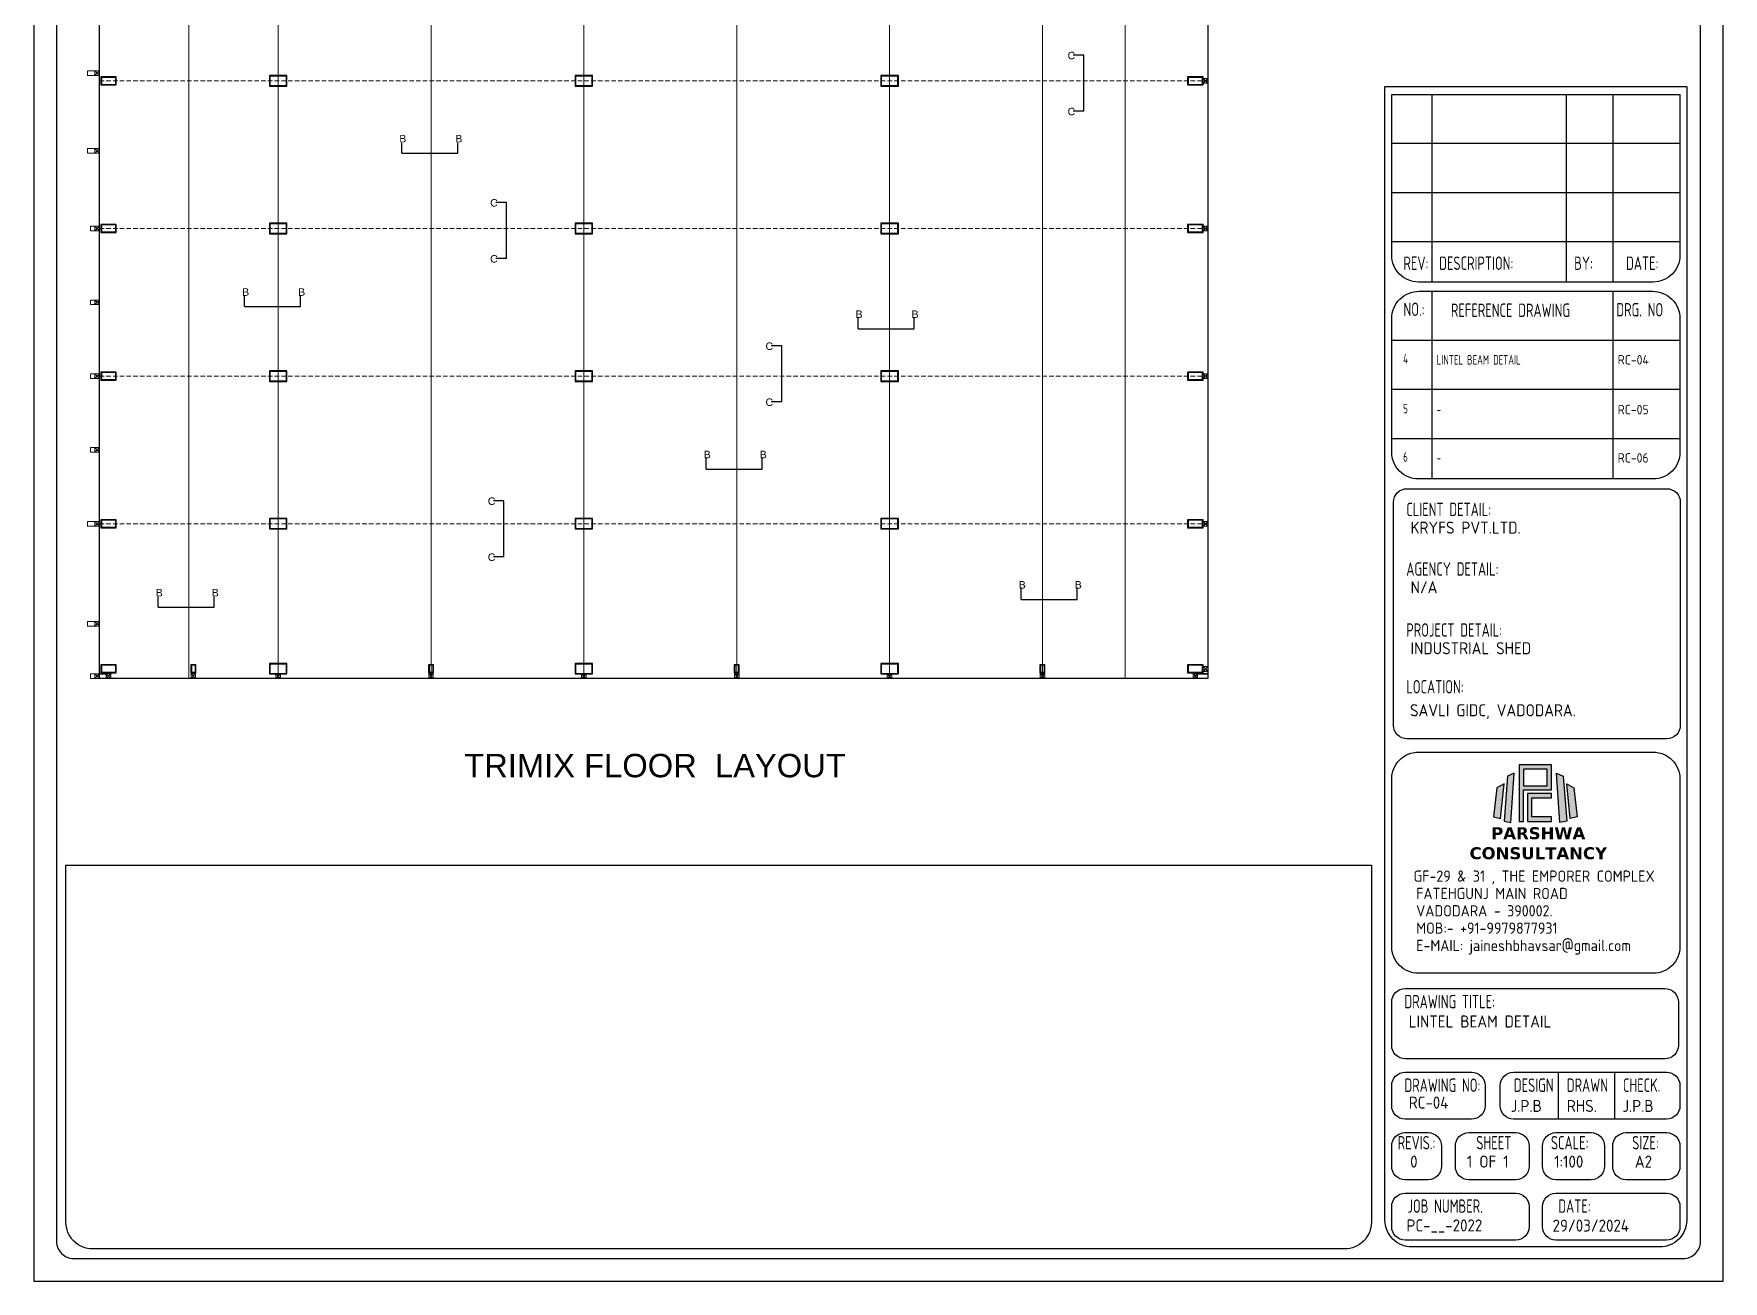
# Model space of a CAD drawing. Header units: inches. Extents: x -605 to 2991212, y -2872845 to 0.
# Drawn here: x 2884580 to 2969236, y -2152999 to -2090468 of the extents above; entities that cross this region are included whole.
import ezdxf
from ezdxf.enums import TextEntityAlignment as Align

# ---------------------------------------------------------------- set-up
doc = ezdxf.new("R2010")
doc.units = ezdxf.units.IN
doc.header["$LTSCALE"] = 600
doc.header["$MEASUREMENT"] = 0
doc.linetypes.add('DASHED2', pattern=[0.375, 0.25, -0.125])
for name, color, linetype, lineweight in [('beam', 2, 'Continuous', 13), ('GB', 6, 'Continuous', 20), ('rRCC 2', 40, 'Continuous', 15), ('rSHEET', 2, 'Continuous', 30)]:
    doc.layers.add(name, color=color, linetype=linetype, lineweight=lineweight)
doc.styles.add('DIM IN', font='arial.ttf')
doc.styles.get("Standard").update_dxf_attribs({"font": 'arial.ttf'})
doc.styles.add('TEXT3', font='geniso.shx')
doc.styles.add('TEXT3 0.75NA', font='geniso.shx', dxfattribs={"width": 0.75})

# ---------------------------------------------------------------- blocks, each defined once
blk = doc.blocks.new('Q')
at = {"linetype": 'Continuous', "ltscale": 0.5}
h = blk.add_hatch(color=10, dxfattribs=at)
h.dxf.hatch_style = 1
h.paths.add_polyline_path([(7.87, 17.31), (7.27, 9.83), (8.41, 9.62), (8.96, 17.82)])
h.paths.add_polyline_path([(17.1, 17.31), (17.7, 9.83), (16.56, 9.62), (16.01, 17.82)])
h = blk.add_hatch(color=152, dxfattribs=at)
h.dxf.hatch_style = 1
h.paths.add_polyline_path([(9.79, 19.18), (9.79, 9.76), (10.5, 9.76), (10.5, 15.05), (15.19, 15.05), (15.19, 19.18)])
h.paths.add_polyline_path([(10.5, 18.5), (10.5, 15.72), (14.45, 15.72), (14.45, 18.5)], flags=16)
h = blk.add_hatch(color=152, dxfattribs=at)
h.dxf.hatch_style = 1
h.paths.add_polyline_path([(6.07, 15.37), (5.53, 10.52), (6.67, 10.29), (7.27, 16.02)])
h.paths.add_polyline_path([(18.9, 15.37), (19.44, 10.52), (18.3, 10.29), (17.7, 16.02)])
h = blk.add_hatch(color=152, dxfattribs=at)
h.dxf.hatch_style = 1
h.paths.add_polyline_path([(11.15, 14.43), (11.15, 9.76), (15.19, 9.76), (15.19, 10.52), (11.87, 10.52), (11.87, 13.69), (15.19, 13.69), (15.19, 14.43)])
at = {"color": 10, "linetype": 'Continuous'}
for points in [[(7.87, 17.31), (7.27, 9.83), (8.41, 9.62), (8.96, 17.82), (7.87, 17.31)], [(17.1, 17.31), (17.7, 9.83), (16.56, 9.62), (16.01, 17.82), (17.1, 17.31)]]:
    blk.add_lwpolyline(points, dxfattribs=at)
at = {"color": 152, "linetype": 'Continuous'}
for points in [[(9.79, 19.18), (9.79, 9.76), (10.5, 9.76), (10.5, 15.05), (15.19, 15.05), (15.19, 19.18), (9.79, 19.18)], [(10.5, 18.5), (10.5, 15.72), (14.45, 15.72), (14.45, 18.5), (10.5, 18.5)], [(6.07, 15.37), (5.53, 10.52), (6.67, 10.29), (7.27, 16.02), (6.07, 15.37)], [(11.15, 14.43), (11.15, 9.76), (15.19, 9.76), (15.19, 10.52), (11.87, 10.52), (11.87, 13.69), (15.19, 13.69), (15.19, 14.43), (11.15, 14.43)], [(18.9, 15.37), (19.44, 10.52), (18.3, 10.29), (17.7, 16.02), (18.9, 15.37)]]:
    blk.add_lwpolyline(points, dxfattribs=at)
at = {"linetype": 'Continuous', "insert": (1.32, 8.82), "char_height": 2, "attachment_point": 1}
blk.add_mtext_dynamic_manual_height_columns('\\pxqc;{\\fVerdana|b1|i0|c0|p34;\\C152;PARSHWA\\PCONSULTANCY }', width=23.282, gutter_width=1, heights=[6.3], dxfattribs=at)

msp = doc.modelspace()

# ---------------------------------------------------------------- linework, layer by layer
at = {"color": 4}
for p, q in [((2937196.6, -2091546.1), (2936670.5, -2091546.1)), ((2937196.6, -2094353.1), (2937196.6, -2091546.1)), ((2937196.6, -2094353.1), (2936670.5, -2094353.1)), ((2903020.5, -2096454.3), (2903020.5, -2095928.2)), ((2905827.6, -2096454.3), (2905827.6, -2095928.2)), ((2903020.5, -2096454.3), (2905827.6, -2096454.3)), ((2908259.2, -2098931.2), (2907733, -2098931.2)), ((2908259.2, -2101738.3), (2908259.2, -2098931.2)), ((2908259.2, -2101738.3), (2907733, -2101738.3)), ((2895144.9, -2104145), (2895144.9, -2103618.9)), ((2897952, -2104145), (2897952, -2103618.9)), ((2895144.9, -2104145), (2897952, -2104145)), ((2925882.9, -2105253.5), (2925882.9, -2104727.4)), ((2925882.9, -2105253.5), (2928690, -2105253.5)), ((2928690, -2105253.5), (2928690, -2104727.4)), ((2922059.6, -2106117.6), (2921533.5, -2106117.6)), ((2922059.6, -2108924.6), (2922059.6, -2106117.6)), ((2922059.6, -2108924.6), (2921533.5, -2108924.6)), ((2918271.2, -2112287.1), (2918271.2, -2111761)), ((2921078.3, -2112287.1), (2921078.3, -2111761)), ((2918271.2, -2112287.1), (2921078.3, -2112287.1)), ((2908141, -2113885.3), (2907614.8, -2113885.3)), ((2908141, -2116692.4), (2908141, -2113885.3)), ((2908141, -2116692.4), (2907614.8, -2116692.4)), ((2890815.8, -2119214.8), (2890815.8, -2118688.7)), ((2893622.9, -2119214.8), (2893622.9, -2118688.7)), ((2934061, -2118820), (2934061, -2118293.9)), ((2934061, -2118820), (2936868, -2118820)), ((2936868, -2118820), (2936868, -2118293.9)), ((2890815.8, -2119214.8), (2893622.9, -2119214.8))]:
    msp.add_line(p, q, dxfattribs=at)
at = {"color": 1, "linetype": 'ByBlock'}
for points in [[(2887874.7, -2040666.2), (2943414.7, -2040666.2), (2943414.7, -2122790.7), (2887874.7, -2122790.7)], [(2887874.7, -2122560.7), (2888209.7, -2122560.7), (2888209.7, -2122790.7), (2887874.7, -2122790.7)], [(2942899.7, -2122560.7), (2943414.7, -2122560.7), (2943414.7, -2122790.7), (2942899.7, -2122790.7)], [(2943184.7, -2122413.2), (2943414.7, -2122413.2), (2943414.7, -2122560.7), (2943184.7, -2122560.7)]]:
    msp.add_lwpolyline(points, close=True, dxfattribs=at)
at = {"color": 6, "linetype": 'ByBlock'}
for points in [[(2888709.7, -2093028.3), (2888709.7, -2092628.3), (2887939.7, -2092628.3), (2887939.7, -2093028.3)], [(2897264.7, -2093090.8), (2897264.7, -2092565.8), (2896384.7, -2092565.8), (2896384.7, -2093090.8)], [(2912584.7, -2093090.8), (2912584.7, -2092565.8), (2911704.7, -2092565.8), (2911704.7, -2093090.8)], [(2927904.7, -2093090.8), (2927904.7, -2092565.8), (2927024.7, -2092565.8), (2927024.7, -2093090.8)], [(2943169.7, -2093028.3), (2943169.7, -2092628.3), (2942399.7, -2092628.3), (2942399.7, -2093028.3)], [(2888709.7, -2100428.3), (2888709.7, -2100028.3), (2887939.7, -2100028.3), (2887939.7, -2100428.3)], [(2897264.7, -2100490.8), (2897264.7, -2099965.8), (2896384.7, -2099965.8), (2896384.7, -2100490.8)], [(2912584.7, -2100490.8), (2912584.7, -2099965.8), (2911704.7, -2099965.8), (2911704.7, -2100490.8)], [(2927904.7, -2100490.8), (2927904.7, -2099965.8), (2927024.7, -2099965.8), (2927024.7, -2100490.8)], [(2943169.7, -2100428.3), (2943169.7, -2100028.3), (2942399.7, -2100028.3), (2942399.7, -2100428.3)], [(2888709.7, -2107828.3), (2888709.7, -2107428.3), (2887939.7, -2107428.3), (2887939.7, -2107828.3)], [(2897264.7, -2107890.8), (2897264.7, -2107365.8), (2896384.7, -2107365.8), (2896384.7, -2107890.8)], [(2912584.7, -2107890.8), (2912584.7, -2107365.8), (2911704.7, -2107365.8), (2911704.7, -2107890.8)], [(2927904.7, -2107890.8), (2927904.7, -2107365.8), (2927024.7, -2107365.8), (2927024.7, -2107890.8)], [(2943169.7, -2107828.3), (2943169.7, -2107428.3), (2942399.7, -2107428.3), (2942399.7, -2107828.3)], [(2888709.7, -2115228.3), (2888709.7, -2114828.3), (2887939.7, -2114828.3), (2887939.7, -2115228.3)], [(2897264.7, -2115290.8), (2897264.7, -2114765.8), (2896384.7, -2114765.8), (2896384.7, -2115290.8)], [(2912584.7, -2115290.8), (2912584.7, -2114765.8), (2911704.7, -2114765.8), (2911704.7, -2115290.8)], [(2927904.7, -2115290.8), (2927904.7, -2114765.8), (2927024.7, -2114765.8), (2927024.7, -2115290.8)], [(2943169.7, -2115228.3), (2943169.7, -2114828.3), (2942399.7, -2114828.3), (2942399.7, -2115228.3)], [(2888709.7, -2122498.2), (2888709.7, -2122098.2), (2887939.7, -2122098.2), (2887939.7, -2122498.2)], [(2892699.7, -2122098.2), (2892449.7, -2122098.2), (2892449.7, -2122498.2), (2892699.7, -2122498.2)], [(2897264.7, -2122560.7), (2897264.7, -2122035.7), (2896384.7, -2122035.7), (2896384.7, -2122560.7)], [(2904609.7, -2122098.2), (2904359.7, -2122098.2), (2904359.7, -2122498.2), (2904609.7, -2122498.2)], [(2912584.7, -2122560.7), (2912584.7, -2122035.7), (2911704.7, -2122035.7), (2911704.7, -2122560.7)], [(2919929.7, -2122098.2), (2919679.7, -2122098.2), (2919679.7, -2122498.2), (2919929.7, -2122498.2)], [(2927904.7, -2122560.7), (2927904.7, -2122035.7), (2927024.7, -2122035.7), (2927024.7, -2122560.7)], [(2935249.7, -2122098.2), (2934999.7, -2122098.2), (2934999.7, -2122498.2), (2935249.7, -2122498.2)], [(2943169.7, -2122498.2), (2943169.7, -2122098.2), (2942399.7, -2122098.2), (2942399.7, -2122498.2)]]:
    msp.add_lwpolyline(points, close=True, dxfattribs=at)
at = {"color": 3, "linetype": 'ByBlock'}
for points in [[(2888684.7, -2093003.3), (2888684.7, -2092653.3), (2887964.7, -2092653.3), (2887964.7, -2093003.3)], [(2897239.7, -2093065.8), (2897239.7, -2092590.8), (2896409.7, -2092590.8), (2896409.7, -2093065.8)], [(2912559.7, -2093065.8), (2912559.7, -2092590.8), (2911729.7, -2092590.8), (2911729.7, -2093065.8)], [(2927879.7, -2093065.8), (2927879.7, -2092590.8), (2927049.7, -2092590.8), (2927049.7, -2093065.8)], [(2943144.7, -2093003.3), (2943144.7, -2092653.3), (2942424.7, -2092653.3), (2942424.7, -2093003.3)], [(2888684.7, -2100403.3), (2888684.7, -2100053.3), (2887964.7, -2100053.3), (2887964.7, -2100403.3)], [(2897239.7, -2100465.8), (2897239.7, -2099990.8), (2896409.7, -2099990.8), (2896409.7, -2100465.8)], [(2912559.7, -2100465.8), (2912559.7, -2099990.8), (2911729.7, -2099990.8), (2911729.7, -2100465.8)], [(2927879.7, -2100465.8), (2927879.7, -2099990.8), (2927049.7, -2099990.8), (2927049.7, -2100465.8)], [(2943144.7, -2100403.3), (2943144.7, -2100053.3), (2942424.7, -2100053.3), (2942424.7, -2100403.3)], [(2888684.7, -2107803.3), (2888684.7, -2107453.3), (2887964.7, -2107453.3), (2887964.7, -2107803.3)], [(2897239.7, -2107865.8), (2897239.7, -2107390.8), (2896409.7, -2107390.8), (2896409.7, -2107865.8)], [(2912559.7, -2107865.8), (2912559.7, -2107390.8), (2911729.7, -2107390.8), (2911729.7, -2107865.8)], [(2927879.7, -2107865.8), (2927879.7, -2107390.8), (2927049.7, -2107390.8), (2927049.7, -2107865.8)], [(2943144.7, -2107803.3), (2943144.7, -2107453.3), (2942424.7, -2107453.3), (2942424.7, -2107803.3)], [(2888684.7, -2115203.3), (2888684.7, -2114853.3), (2887964.7, -2114853.3), (2887964.7, -2115203.3)], [(2897239.7, -2115265.8), (2897239.7, -2114790.8), (2896409.7, -2114790.8), (2896409.7, -2115265.8)], [(2912559.7, -2115265.8), (2912559.7, -2114790.8), (2911729.7, -2114790.8), (2911729.7, -2115265.8)], [(2927879.7, -2115265.8), (2927879.7, -2114790.8), (2927049.7, -2114790.8), (2927049.7, -2115265.8)], [(2943144.7, -2115203.3), (2943144.7, -2114853.3), (2942424.7, -2114853.3), (2942424.7, -2115203.3)], [(2888684.7, -2122473.2), (2888684.7, -2122123.2), (2887964.7, -2122123.2), (2887964.7, -2122473.2)], [(2892674.7, -2122123.2), (2892474.7, -2122123.2), (2892474.7, -2122473.2), (2892674.7, -2122473.2)], [(2897239.7, -2122535.7), (2897239.7, -2122060.7), (2896409.7, -2122060.7), (2896409.7, -2122535.7)], [(2904584.7, -2122123.2), (2904384.7, -2122123.2), (2904384.7, -2122473.2), (2904584.7, -2122473.2)], [(2912559.7, -2122535.7), (2912559.7, -2122060.7), (2911729.7, -2122060.7), (2911729.7, -2122535.7)], [(2919904.7, -2122123.2), (2919704.7, -2122123.2), (2919704.7, -2122473.2), (2919904.7, -2122473.2)], [(2927879.7, -2122535.7), (2927879.7, -2122060.7), (2927049.7, -2122060.7), (2927049.7, -2122535.7)], [(2935224.7, -2122123.2), (2935024.7, -2122123.2), (2935024.7, -2122473.2), (2935224.7, -2122473.2)], [(2943144.7, -2122473.2), (2943144.7, -2122123.2), (2942424.7, -2122123.2), (2942424.7, -2122473.2)]]:
    msp.add_lwpolyline(points, close=True, dxfattribs=at)
at = {"layer": 'GB', "color": 7, "linetype": 'DASHED2', "ltscale": 1.5}
for p, q in [((2887874.7, -2092828.3), (2943414.7, -2092828.3)), ((2887874.7, -2100228.3), (2943414.7, -2100228.3)), ((2887874.7, -2107628.3), (2943414.7, -2107628.3)), ((2887874.7, -2115028.3), (2943414.7, -2115028.3))]:
    msp.add_line(p, q, dxfattribs=at)
at = {"layer": 'GB', "color": 7, "ltscale": 1.5}
for points in [[(2892349.7, -2040666.2), (2892349.7, -2122790.7)], [(2896824.7, -2040666.2), (2896824.7, -2122790.7)], [(2904484.7, -2040666.2), (2904484.7, -2122790.7)], [(2912144.7, -2040666.2), (2912144.7, -2122790.7)], [(2919804.7, -2040666.2), (2919804.7, -2122790.7)], [(2927464.7, -2040666.2), (2927464.7, -2122790.7)], [(2935124.7, -2040666.2), (2935124.7, -2122790.7)], [(2939269.7, -2040666.2), (2939269.7, -2122790.7)]]:
    msp.add_lwpolyline(points, dxfattribs=at)
at = {"layer": 'rRCC 2', "color": 6}
for p, q in [((2887874.7, -2092333.3), (2887644.7, -2092563.3)), ((2887874.7, -2092563.3), (2887644.7, -2092333.3)), ((2943414.7, -2092713.3), (2943184.7, -2092943.3)), ((2943414.7, -2092943.3), (2943184.7, -2092713.3)), ((2887874.7, -2096223.3), (2887644.7, -2096453.3)), ((2887874.7, -2096453.3), (2887644.7, -2096223.3)), ((2887874.7, -2100113.3), (2887644.7, -2100343.3)), ((2887874.7, -2100343.3), (2887644.7, -2100113.3)), ((2943414.7, -2100113.3), (2943184.7, -2100343.3)), ((2943414.7, -2100343.3), (2943184.7, -2100113.3)), ((2887874.7, -2103813.3), (2887644.7, -2104043.3)), ((2887874.7, -2104043.3), (2887644.7, -2103813.3)), ((2887874.7, -2107513.3), (2887644.7, -2107743.3)), ((2887874.7, -2107743.3), (2887644.7, -2107513.3)), ((2943414.7, -2107513.3), (2943184.7, -2107743.3)), ((2943414.7, -2107743.3), (2943184.7, -2107513.3)), ((2887874.7, -2111213.3), (2887644.7, -2111443.3)), ((2887874.7, -2111443.3), (2887644.7, -2111213.3)), ((2887874.7, -2114913.3), (2887644.7, -2115143.3)), ((2887874.7, -2115143.3), (2887644.7, -2114913.3)), ((2943414.7, -2114913.3), (2943184.7, -2115143.3)), ((2943414.7, -2115143.3), (2943184.7, -2114913.3)), ((2887874.7, -2119930.7), (2887644.7, -2120160.7)), ((2887874.7, -2120160.7), (2887644.7, -2119930.7)), ((2943414.7, -2122183.2), (2943184.7, -2122413.2)), ((2943414.7, -2122413.2), (2943184.7, -2122183.2)), ((2887874.7, -2122560.7), (2887644.7, -2122790.7)), ((2887874.7, -2122790.7), (2887644.7, -2122560.7)), ((2888439.7, -2122560.7), (2888209.7, -2122790.7)), ((2888439.7, -2122790.7), (2888209.7, -2122560.7)), ((2892689.7, -2122560.7), (2892459.7, -2122790.7)), ((2892689.7, -2122790.7), (2892459.7, -2122560.7)), ((2896939.7, -2122560.7), (2896709.7, -2122790.7)), ((2896939.7, -2122790.7), (2896709.7, -2122560.7)), ((2904599.7, -2122560.7), (2904369.7, -2122790.7)), ((2904599.7, -2122790.7), (2904369.7, -2122560.7)), ((2912259.7, -2122560.7), (2912029.7, -2122790.7)), ((2912259.7, -2122790.7), (2912029.7, -2122560.7)), ((2919919.7, -2122560.7), (2919689.7, -2122790.7)), ((2919919.7, -2122790.7), (2919689.7, -2122560.7)), ((2927579.7, -2122560.7), (2927349.7, -2122790.7)), ((2927579.7, -2122790.7), (2927349.7, -2122560.7)), ((2935239.7, -2122560.7), (2935009.7, -2122790.7)), ((2935239.7, -2122790.7), (2935009.7, -2122560.7)), ((2942899.7, -2122560.7), (2942669.7, -2122790.7)), ((2942899.7, -2122790.7), (2942669.7, -2122560.7))]:
    msp.add_line(p, q, dxfattribs=at)
for points in [[(2887874.7, -2092563.3), (2887874.7, -2092333.3), (2887274.7, -2092333.3), (2887274.7, -2092563.3)], [(2887874.7, -2092333.3), (2887644.7, -2092333.3), (2887644.7, -2092563.3), (2887874.7, -2092563.3)], [(2943414.7, -2092713.3), (2943184.7, -2092713.3), (2943184.7, -2092943.3), (2943414.7, -2092943.3)], [(2887874.7, -2096453.3), (2887874.7, -2096223.3), (2887274.7, -2096223.3), (2887274.7, -2096453.3)], [(2887874.7, -2096223.3), (2887644.7, -2096223.3), (2887644.7, -2096453.3), (2887874.7, -2096453.3)], [(2887874.7, -2100343.3), (2887874.7, -2100113.3), (2887424.7, -2100113.3), (2887424.7, -2100343.3)], [(2887874.7, -2100113.3), (2887644.7, -2100113.3), (2887644.7, -2100343.3), (2887874.7, -2100343.3)], [(2943414.7, -2100113.3), (2943184.7, -2100113.3), (2943184.7, -2100343.3), (2943414.7, -2100343.3)], [(2887874.7, -2104043.3), (2887874.7, -2103813.3), (2887424.7, -2103813.3), (2887424.7, -2104043.3)], [(2887874.7, -2103813.3), (2887644.7, -2103813.3), (2887644.7, -2104043.3), (2887874.7, -2104043.3)], [(2887874.7, -2107743.3), (2887874.7, -2107513.3), (2887424.7, -2107513.3), (2887424.7, -2107743.3)], [(2887874.7, -2107513.3), (2887644.7, -2107513.3), (2887644.7, -2107743.3), (2887874.7, -2107743.3)], [(2943414.7, -2107513.3), (2943184.7, -2107513.3), (2943184.7, -2107743.3), (2943414.7, -2107743.3)], [(2887874.7, -2111443.3), (2887874.7, -2111213.3), (2887424.7, -2111213.3), (2887424.7, -2111443.3)], [(2887874.7, -2111213.3), (2887644.7, -2111213.3), (2887644.7, -2111443.3), (2887874.7, -2111443.3)], [(2887874.7, -2115143.3), (2887874.7, -2114913.3), (2887274.7, -2114913.3), (2887274.7, -2115143.3)], [(2887874.7, -2114913.3), (2887644.7, -2114913.3), (2887644.7, -2115143.3), (2887874.7, -2115143.3)], [(2943414.7, -2114913.3), (2943184.7, -2114913.3), (2943184.7, -2115143.3), (2943414.7, -2115143.3)], [(2887874.7, -2120160.7), (2887874.7, -2119930.7), (2887274.7, -2119930.7), (2887274.7, -2120160.7)], [(2887874.7, -2119930.7), (2887644.7, -2119930.7), (2887644.7, -2120160.7), (2887874.7, -2120160.7)], [(2943414.7, -2122183.2), (2943184.7, -2122183.2), (2943184.7, -2122413.2), (2943414.7, -2122413.2)], [(2887874.7, -2122790.7), (2887874.7, -2122560.7), (2887424.7, -2122560.7), (2887424.7, -2122790.7)], [(2887874.7, -2122560.7), (2887644.7, -2122560.7), (2887644.7, -2122790.7), (2887874.7, -2122790.7)], [(2888439.7, -2122560.7), (2888209.7, -2122560.7), (2888209.7, -2122790.7), (2888439.7, -2122790.7)], [(2892689.7, -2122560.7), (2892459.7, -2122560.7), (2892459.7, -2122790.7), (2892689.7, -2122790.7)], [(2896939.7, -2122560.7), (2896709.7, -2122560.7), (2896709.7, -2122790.7), (2896939.7, -2122790.7)], [(2904599.7, -2122560.7), (2904369.7, -2122560.7), (2904369.7, -2122790.7), (2904599.7, -2122790.7)], [(2912259.7, -2122560.7), (2912029.7, -2122560.7), (2912029.7, -2122790.7), (2912259.7, -2122790.7)], [(2919919.7, -2122560.7), (2919689.7, -2122560.7), (2919689.7, -2122790.7), (2919919.7, -2122790.7)], [(2927579.7, -2122560.7), (2927349.7, -2122560.7), (2927349.7, -2122790.7), (2927579.7, -2122790.7)], [(2935239.7, -2122560.7), (2935009.7, -2122560.7), (2935009.7, -2122790.7), (2935239.7, -2122790.7)], [(2942899.7, -2122560.7), (2942669.7, -2122560.7), (2942669.7, -2122790.7), (2942899.7, -2122790.7)]]:
    msp.add_lwpolyline(points, close=True, dxfattribs=at)
at = {"layer": 'rSHEET'}
for p, q in [((2954639.7, -2093506.3), (2954639.7, -2102912.3)), ((2961358.3, -2093506.3), (2961358.3, -2102912.3)), ((2963709.7, -2093506.3), (2963709.7, -2102912.3)), ((2967069, -2095969.8), (2952624.2, -2095969.8)), ((2967069, -2098433.2), (2952624.2, -2098433.2)), ((2967069, -2100896.7), (2952624.2, -2100896.7)), ((2954639.7, -2103377.1), (2954639.7, -2112783.1)), ((2963709.7, -2103377.1), (2963709.7, -2112783.1)), ((2967069, -2105840.6), (2952624.2, -2105840.6)), ((2967069, -2108304.1), (2952624.2, -2108304.1)), ((2967069, -2110767.5), (2952624.2, -2110767.5)), ((2960962.5, -2142520.4), (2960962.5, -2144879.7)), ((2963788.9, -2142520.4), (2963788.9, -2144879.7))]:
    msp.add_line(p, q, dxfattribs=at)
msp.add_lwpolyline([(2969236.1, -2152999.2), (2969236.1, -2033271), (2884579.7, -2033271), (2884579.7, -2152999.2)], close=True, dxfattribs=at)
for points in [[(2968098, -2151003.7), (2968098, -2035266.4, 0.4142136), (2967242.8, -2034411.2), (2886573, -2034411.2, 0.4142136), (2885717.8, -2035266.4), (2885717.8, -2151003.7, 0.4142136), (2886573, -2151858.9), (2967242.8, -2151858.9, 0.4142136)], [(2952288.2, -2093115.9), (2967404.9, -2093115.9), (2967404.9, -2149934.3, -0.4142136), (2966061.2, -2151278), (2953632, -2151278, -0.4142136), (2952288.2, -2149934.3)], [(2967069, -2093506.3), (2967069, -2101568.6, -0.4142136), (2965725.3, -2102912.3), (2953967.9, -2102912.3, -0.4142136), (2952624.2, -2101568.6), (2952624.2, -2093506.3)], [(2967069, -2104747.8), (2967069, -2111439.4, -0.4142136), (2965725.3, -2112783.1), (2953967.9, -2112783.1, -0.4142136), (2952624.2, -2111439.4), (2952624.2, -2104747.8, -0.4142136), (2953994.8, -2103377.1), (2965698.4, -2103377.1, -0.4142136)], [(2966412.5, -2125807.1), (2953389.9, -2125807.1, -0.4142136), (2952718.1, -2125135.2), (2952718.1, -2113944.5, -0.4142136), (2953389.9, -2113272.7), (2966412.5, -2113272.7, -0.4142136), (2967084.4, -2113944.5), (2967084.4, -2125135.2, -0.4142136)], [(2953967.9, -2126478.9), (2965725.3, -2126478.9, -0.4142136), (2967069, -2127822.6), (2967069, -2136220.8, -0.4142136), (2965725.3, -2137564.5), (2953967.9, -2137564.5, -0.4142136), (2952624.2, -2136220.8), (2952624.2, -2127822.6, -0.4142136)], [(2886187.4, -2132138.2), (2951607.3, -2132138.2), (2951607.3, -2150035.7, -0.4142136), (2950263.6, -2151379.4), (2887531.1, -2151379.4, -0.4142136), (2886187.4, -2150035.7)], [(2966315.8, -2141848.5), (2953296, -2141848.5, -0.4142136), (2952624.2, -2141176.7), (2952624.2, -2139001.8, -0.4142136), (2953296, -2138329.9), (2966315.8, -2138329.9, -0.4142136), (2966987.6, -2139001.8), (2966987.6, -2141176.7, -0.4142136)], [(2956628.7, -2144879.7), (2953296, -2144879.7, -0.4142136), (2952624.2, -2144207.9), (2952624.2, -2143192.2, -0.4142136), (2953296, -2142520.4), (2956628.7, -2142520.4, -0.4142136), (2957300.6, -2143192.2), (2957300.6, -2144207.9, -0.4142136)], [(2966397.2, -2144879.7), (2958730.3, -2144879.7, -0.4142136), (2958058.4, -2144207.9), (2958058.4, -2143192.2, -0.4142136), (2958730.3, -2142520.4), (2966397.2, -2142520.4, -0.4142136), (2967069, -2143192.2), (2967069, -2144207.9, -0.4142136)], [(2953296, -2145551.6), (2954451.9, -2145551.6, -0.4142136), (2955123.8, -2146223.4), (2955123.8, -2147239.1, -0.4142136), (2954451.9, -2147910.9), (2953296, -2147910.9, -0.4142136), (2952624.2, -2147239.1), (2952624.2, -2146223.4, -0.4142136)], [(2956486.3, -2145551.6), (2958838.8, -2145551.6, -0.4142136), (2959510.7, -2146223.4), (2959510.7, -2147239.1, -0.4142136), (2958838.8, -2147910.9), (2956486.3, -2147910.9, -0.4142136), (2955814.4, -2147239.1), (2955814.4, -2146223.4, -0.4142136)], [(2960854.4, -2145551.6), (2962618, -2145551.6, -0.4142136), (2963289.8, -2146223.4), (2963289.8, -2147239.1, -0.4142136), (2962618, -2147910.9), (2960854.4, -2147910.9, -0.4142136), (2960182.5, -2147239.1), (2960182.5, -2146223.4, -0.4142136)], [(2964372, -2145551.6), (2966397.2, -2145551.6, -0.4142136), (2967069, -2146223.4), (2967069, -2147239.1, -0.4142136), (2966397.2, -2147910.9), (2964372, -2147910.9, -0.4142136), (2963700.2, -2147239.1), (2963700.2, -2146223.4, -0.4142136)], [(2958838.8, -2150942.1), (2953296, -2150942.1, -0.4142136), (2952624.2, -2150270.2), (2952624.2, -2149254.6, -0.4142136), (2953296, -2148582.8), (2958838.8, -2148582.8, -0.4142136), (2959510.7, -2149254.6), (2959510.7, -2150270.2, -0.4142136)], [(2966397.2, -2150942.1), (2960854.4, -2150942.1, -0.4142136), (2960182.5, -2150270.2), (2960182.5, -2149254.6, -0.4142136), (2960854.4, -2148582.8), (2966397.2, -2148582.8, -0.4142136), (2967069, -2149254.6), (2967069, -2150270.2, -0.4142136)]]:
    msp.add_lwpolyline(points, format="xyb", close=True, dxfattribs=at)

# ---------------------------------------------------------------- block references
at = {"linetype": 'Continuous', "xscale": 301.0579259485935, "yscale": 301.0579259485935, "zscale": 301.0579259485935}
msp.add_blockref('Q', (2956065.6, -2132895), dxfattribs=at)

# ---------------------------------------------------------------- texts
at = {"layer": 'beam', "color": 4, "linetype": 'ByBlock', "lineweight": -2, "char_height": 376.5, "width": 167.555, "attachment_point": 1, "style": 'DIM IN'}
for s, insert in [('C', (2936385.4, -2091369.6)), ('C', (2936385.4, -2094176.7)), ('B', (2902896.7, -2095537.7)), ('B', (2905703.7, -2095537.7)), ('C', (2907447.9, -2098754.8)), ('C', (2907447.9, -2101561.8)), ('B', (2895021.1, -2103228.3)), ('B', (2897828.1, -2103228.3)), ('B', (2925759.1, -2104336.8)), ('B', (2928566.1, -2104336.8)), ('C', (2921248.4, -2105941.1)), ('C', (2921248.4, -2108748.2)), ('B', (2918147.4, -2111370.5)), ('B', (2920954.4, -2111370.5)), ('C', (2907329.7, -2113708.8)), ('C', (2907329.7, -2116515.9)), ('B', (2933937.1, -2117903.4)), ('B', (2936744.2, -2117903.4)), ('B', (2890692, -2118298.2)), ('B', (2893499, -2118298.2))]:
    msp.add_mtext(s, dxfattribs=dict(at, insert=insert))
at = {"layer": 'rRCC 2'}
msp.add_text('TRIMIX FLOOR  LAYOUT', height=1173.351, dxfattribs=at).set_placement((2915708.6, -2127150.7), align=Align.MIDDLE_CENTER)
at = {"layer": 'rSHEET', "style": 'TEXT3 0.75NA', "width": 0.75}
for s, height, p in [('REV:', 671.85, (2953212.9, -2102304.8)), ('DESCRIPTION:', 671.853, (2955003.9, -2102304.8)), ('BY:', 671.85, (2961769.1, -2102304.8)), ('DATE:', 671.85, (2964368.2, -2102304.8)), ('NO.:', 671.85, (2953212.9, -2104613.2)), ('REFERENCE DRAWING', 671.853, (2955591.9, -2104662.2)), ('DRG. NO', 671.85, (2963878.2, -2104637.5)), ('5', 475, (2953199.6, -2109496.6)), ('-', 475, (2954877.6, -2109544.8)), ('6', 475, (2953199.6, -2111917)), ('-', 475, (2954877.6, -2111965.2)), ('CLIENT DETAIL:', 671.853, (2953355.7, -2114646.8)), ('AGENCY DETAIL:', 671.853, (2953355.7, -2117633.4)), ('PROJECT DETAIL:', 671.853, (2953355.7, -2120690.2)), ('LOCATION:', 671.85, (2953355.7, -2123536.2)), ('DRAWING TITLE:', 671.853, (2953261.7, -2139317.5)), ('DRAWING NO:', 671.853, (2953261.7, -2143508)), ('DESIGN', 671.85, (2958745.1, -2143508)), ('DRAWN', 671.85, (2961400.2, -2143508)), ('CHECK.', 671.85, (2964209.5, -2143508)), ('REVIS.:', 671.85, (2952925.2, -2146391.4)), ('SHEET', 671.85, (2956864, -2146391.4)), ('SCALE:', 671.85, (2960601.7, -2146391.4)), ('SIZE:', 671.85, (2964674.4, -2146391.4)), ('JOB NUMBER.', 671.853, (2953413.6, -2149570.4)), ('DATE:', 671.85, (2960971.9, -2149570.4))]:
    msp.add_text(s, height=height, dxfattribs=at).set_placement(p)
at = {"layer": 'rSHEET', "color": 1, "style": 'TEXT3 0.75NA', "width": 0.75}
for s, height, p in [('4', 475, (2953199.6, -2107000.5)), ('LINTEL BEAM DETAIL', 475.048, (2954877.6, -2107048.7))]:
    msp.add_text(s, height=height, dxfattribs=at).set_placement(p)
at = {"layer": 'rSHEET', "color": 1, "style": 'TEXT3 0.75NA'}
msp.add_text('RC-04', height=475.05, dxfattribs=at).set_placement((2963947.6, -2107048.7))
at = {"layer": 'rSHEET'}
for s, height, style, p in [('RC-05', 475.05, 'TEXT3 0.75NA', (2963947.6, -2109544.8)), ('RC-06', 475.05, 'TEXT3 0.75NA', (2963947.6, -2111965.2)), ('KRYFS PVT.LTD.', 604.668, 'TEXT3', (2953569.7, -2115528.4)), ('N/A', 604.67, 'TEXT3', (2953569.7, -2118515)), ('INDUSTRIAL SHED', 604.668, 'TEXT3', (2953569.7, -2121571.8)), ('SAVLI GIDC, VADODARA.', 604.668, 'TEXT3', (2953540.6, -2124681.8)), ('LINTEL BEAM DETAIL', 604.668, 'TEXT3', (2953475.8, -2140282)), ('RC-04', 604.67, 'TEXT3', (2953475.8, -2144346.8)), ('J.P.B', 604.67, 'TEXT3', (2958589.5, -2144513.1)), ('RHS.', 604.67, 'TEXT3', (2961399.7, -2144513.1)), ('J.P.B', 604.67, 'TEXT3', (2964188.3, -2144513.1)), ('0', 604.7, 'TEXT3', (2953548.9, -2147305.5)), ('1 OF 1', 604.67, 'TEXT3', (2956391.1, -2147305.5)), ('1:100', 604.67, 'TEXT3', (2960762.4, -2147305.5)), ('A2', 604.67, 'TEXT3', (2964810, -2147305.5)), ('PC-__-2022', 604.67, 'TEXT3', (2953362.4, -2150505.2)), ('29/03/2024', 604.67, 'TEXT3', (2960686.3, -2150513.4))]:
    msp.add_text(s, height=height, dxfattribs=dict(at, style=style)).set_placement(p)
at = {"layer": 'rSHEET', "lineweight": 13, "style": 'TEXT3'}
for s, p in [('GF-29 & 31 , THE EMPORER COMPLEX', (2953720.1, -2132976.8)), ('FATEHGUNJ MAIN ROAD', (2953850.4, -2133845.7)), ('VADODARA - 390002.', (2953850.4, -2134714.6)), ('MOB:- +91-9979877931', (2953850.4, -2135583.5)), ('E-MAIL: jaineshbhavsar@gmail.com', (2953850.4, -2136452.3))]:
    msp.add_text(s, height=566.075, dxfattribs=at).set_placement(p)

doc.saveas('drawing.dxf')
